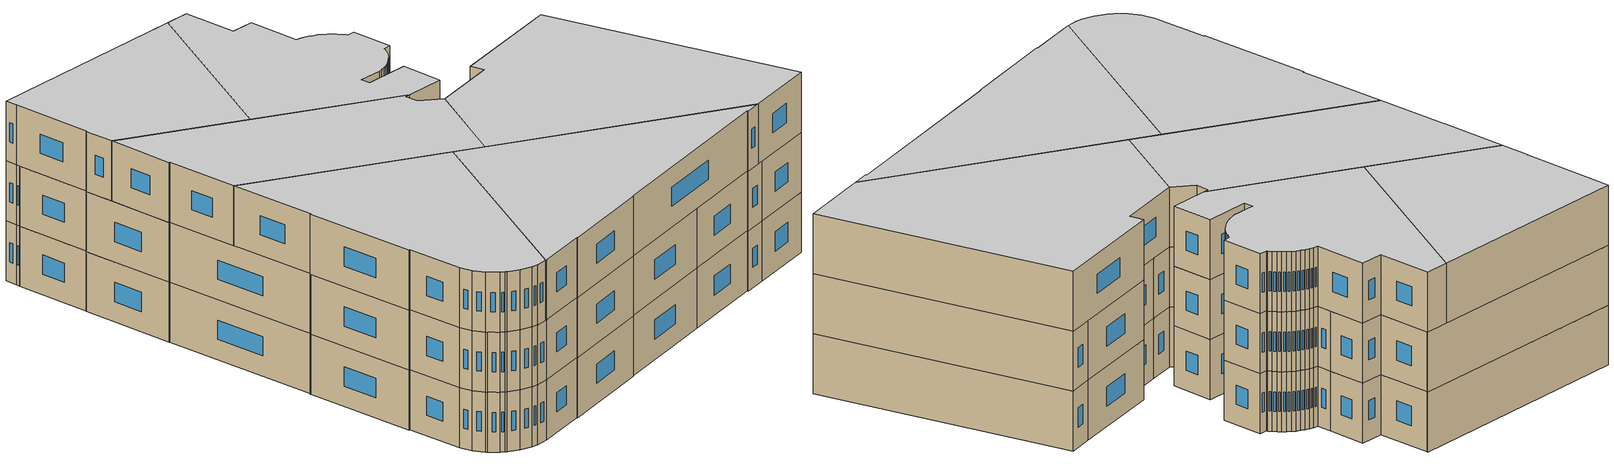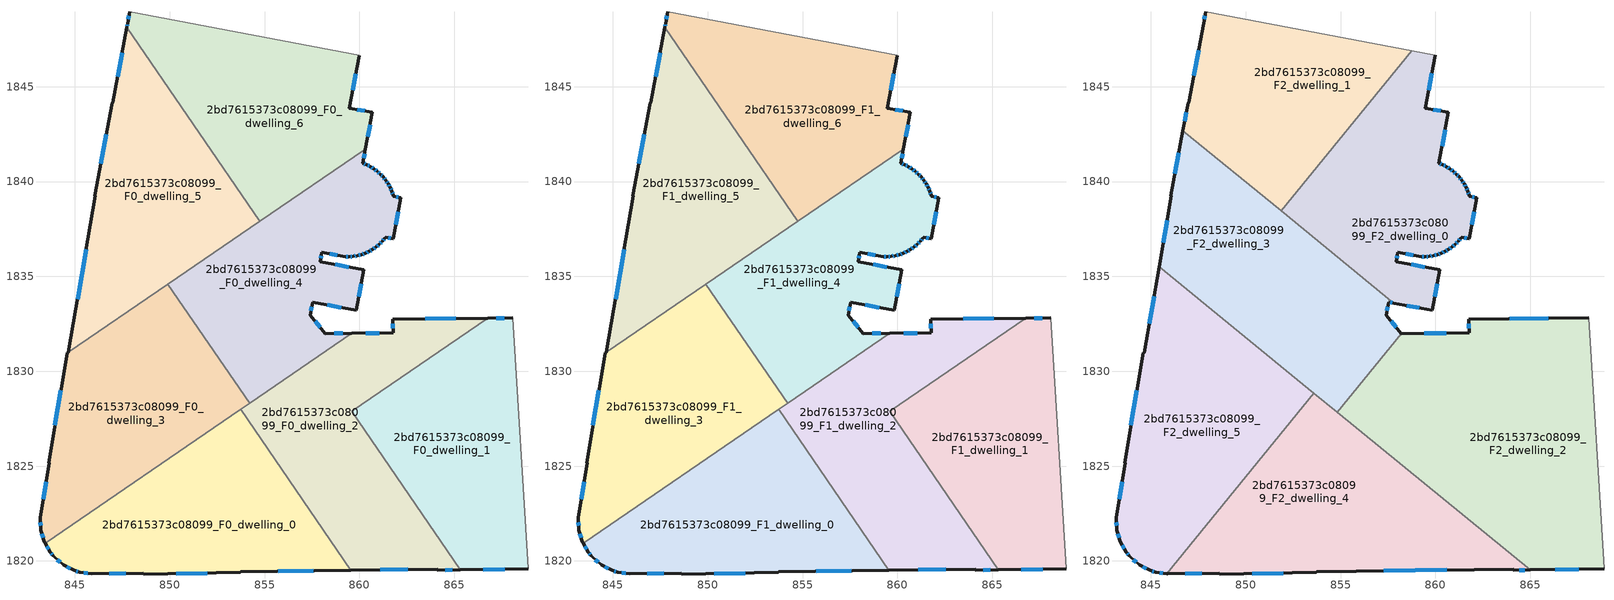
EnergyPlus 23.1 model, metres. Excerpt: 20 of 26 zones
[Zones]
2bd7615373c08099_F0_dwelling_0
 floor ground (EU_floor_Construction): 853.73,1827.99 859.53,1819.51 853.75,1819.43 853.72,1819.39 848.62,1819.3 848.61,1819.35 845.9,1819.32 845.26,1819.4 844.96,1819.5 844.39,1819.8 843.91,1820.21 843.86,1820.27 843.7,1820.46 843.43,1820.94 z0
 wall outside (EU_wall_Construction): 843.43,1820.94 843.7,1820.46 843.86,1820.27 843.91,1820.21 844.39,1819.8 844.96,1819.5 845.26,1819.4 845.9,1819.32 848.61,1819.35 848.62,1819.3 853.72,1819.39 853.75,1819.43 859.53,1819.51 z0:3
 wall to 2bd7615373c08099_F0_dwelling_2 (EU_wall_Construction): 859.53,1819.51 853.73,1827.99 z0:3
 wall to 2bd7615373c08099_F0_dwelling_3 (EU_wall_Construction): 853.73,1827.99 843.43,1820.94 z0:3
 window (EU_Window_Construction): 844.07,1820.07 844.23,1819.94 / 843.76,1820.4 843.8,1820.33 / 843.52,1820.78 843.61,1820.62 / 855.72,1819.46 857.56,1819.48 / 850.36,1819.33 851.99,1819.36 / 846.82,1819.33 847.69,1819.34 / 845.48,1819.37 845.68,1819.35 / 845.06,1819.47 845.16,1819.44 / 844.58,1819.7 844.77,1819.6 z1.02:1.98
2bd7615373c08099_F0_dwelling_1
 floor ground (EU_floor_Construction): 868.08,1832.81 868.89,1819.59 865.31,1819.53 859.59,1827.89 866.77,1832.8 z0
 wall outside (EU_wall_Construction): 865.31,1819.53 868.89,1819.59 / 868.08,1832.81 866.77,1832.8 z0:3
 wall adiabatic (EU_wall_Construction): 868.89,1819.59 868.08,1832.81 z0:3
 wall to 2bd7615373c08099_F0_dwelling_2 (EU_wall_Construction): 866.77,1832.8 859.59,1827.89 865.31,1819.53 z0:3
 window (EU_Window_Construction): 866.52,1819.55 867.67,1819.57 / 867.64,1832.81 867.22,1832.8 z1.02:1.98
2bd7615373c08099_F0_dwelling_2
 floor ground (EU_floor_Construction): 866.77,1832.8 859.59,1827.89 865.31,1819.53 864.11,1819.51 864.12,1819.57 859.53,1819.51 853.73,1827.99 859.6,1832 861.77,1832.02 861.77,1832.75 z0
 wall outside (EU_wall_Construction): 866.77,1832.8 861.77,1832.75 861.77,1832.02 859.6,1832 / 859.53,1819.51 864.12,1819.57 864.11,1819.51 865.31,1819.53 z0:3
 wall to 2bd7615373c08099_F0_dwelling_4 (EU_wall_Construction): 859.6,1832 854.21,1828.31 z0:3
 wall to 2bd7615373c08099_F0_dwelling_3 (EU_wall_Construction): 854.21,1828.31 853.73,1827.99 z0:3
 window (EU_Window_Construction): 861.77,1832.5 861.77,1832.27 / 865.07,1832.78 863.47,1832.77 / 864.52,1819.52 864.9,1819.52 / 861.09,1819.53 862.56,1819.55 / 861.03,1832.01 860.34,1832.01 z1.02:1.98
2bd7615373c08099_F0_dwelling_3
 floor ground (EU_floor_Construction): 849.91,1834.59 854.21,1828.31 843.43,1820.94 843.39,1821.02 843.2,1821.63 843.16,1822.27 843.66,1825.18 843.61,1825.18 844.6,1830.96 844.6,1830.97 844.65,1830.97 844.65,1831 z0
 wall outside (EU_wall_Construction): 844.65,1831 844.65,1830.97 844.6,1830.97 844.6,1830.96 843.61,1825.18 843.66,1825.18 843.16,1822.27 843.2,1821.63 843.39,1821.02 843.43,1820.94 z0:3
 wall to 2bd7615373c08099_F0_dwelling_4 (EU_wall_Construction): 854.21,1828.31 849.91,1834.59 z0:3
 wall to 2bd7615373c08099_F0_dwelling_5 (EU_wall_Construction): 849.91,1834.59 844.65,1831 z0:3
 window (EU_Window_Construction): 843.26,1821.42 843.32,1821.23 / 843.18,1822.05 843.19,1821.85 / 843.49,1824.19 843.33,1823.26 / 844.26,1829 843.95,1827.15 z1.02:1.98
2bd7615373c08099_F0_dwelling_4
 floor ground (EU_floor_Construction): 861.1,1840.4 861.26,1840.24 861.39,1840.06 861.51,1839.88 861.62,1839.7 861.7,1839.49 861.77,1839.29 861.79,1839.22 862.19,1839.15 861.77,1836.99 861.38,1837.06 861.34,1837.01 861.2,1836.84 861.05,1836.69 860.88,1836.55 860.69,1836.42 860.51,1836.32 860.31,1836.22 860.11,1836.15 859.89,1836.1 859.68,1836.05 859.46,1836.04 859.24,1836.04 858.03,1836.26 857.93,1835.78 860.23,1835.34 859.82,1833.21 857.53,1833.65 857.39,1832.95 858.21,1831.99 859.6,1832 854.21,1828.31 849.91,1834.59 860.32,1841.71 860.17,1840.96 860.39,1840.88 860.58,1840.79 860.76,1840.67 860.94,1840.54 z0
 wall outside (EU_wall_Construction): 859.6,1832 858.21,1831.99 857.39,1832.95 857.53,1833.65 859.82,1833.21 860.23,1835.34 857.93,1835.78 858.03,1836.26 859.24,1836.04 859.46,1836.04 859.68,1836.05 859.89,1836.1 860.11,1836.15 860.31,1836.22 860.51,1836.32 860.69,1836.42 860.88,1836.55 861.05,1836.69 861.2,1836.84 861.34,1837.01 861.38,1837.06 861.77,1836.99 862.19,1839.15 861.79,1839.22 861.77,1839.29 861.7,1839.49 861.62,1839.7 861.51,1839.88 861.39,1840.06 861.26,1840.24 861.1,1840.4 860.94,1840.54 860.76,1840.67 860.58,1840.79 860.39,1840.88 860.17,1840.96 860.32,1841.71 z0:3
 wall to 2bd7615373c08099_F0_dwelling_6 (EU_wall_Construction): 860.32,1841.71 854.74,1837.9 z0:3
 wall to 2bd7615373c08099_F0_dwelling_5 (EU_wall_Construction): 854.74,1837.9 849.91,1834.59 z0:3
 window (EU_Window_Construction): 860.94,1836.6 860.99,1836.64 / 860.76,1836.47 860.82,1836.51 / 860.57,1836.35 860.63,1836.39 / 860.37,1836.26 860.44,1836.29 / 860.18,1836.18 860.24,1836.2 / 859.96,1836.12 860.03,1836.13 / 859.75,1836.07 859.82,1836.08 / 859.53,1836.04 859.61,1836.05 / 859.31,1836.04 859.39,1836.04 / 858.44,1836.19 858.83,1836.11 / 857.97,1835.95 857.99,1836.1 / 859.45,1835.49 858.71,1835.63 / 859.96,1833.94 860.09,1834.62 / 858.31,1833.5 859.04,1833.36 / 857.44,1833.19 857.48,1833.41 / 857.93,1832.32 857.67,1832.63 / 859.13,1832 858.68,1831.99 / 860.22,1841.22 860.27,1841.46 / 860.31,1840.91 860.25,1840.94 / 860.51,1840.82 860.45,1840.85 / 860.7,1840.71 860.64,1840.75 / 860.88,1840.58 860.82,1840.62 / 861.05,1840.44 861,1840.49 / 861.2,1840.29 861.16,1840.34 / 861.34,1840.12 861.3,1840.18 / 861.47,1839.95 861.43,1840 / 861.58,1839.76 861.55,1839.82 / 861.67,1839.56 861.64,1839.63 / 861.75,1839.36 861.72,1839.42 / 862.05,1839.17 861.93,1839.19 / 861.91,1837.72 862.05,1838.41 / 861.52,1837.04 861.64,1837.01 / 861.25,1836.9 861.29,1836.95 / 861.1,1836.74 861.15,1836.79 z1.02:1.98
2bd7615373c08099_F0_dwelling_5
 floor ground (EU_floor_Construction): 847.74,1848.14 854.74,1837.9 844.65,1831 846.09,1839.25 846.06,1839.26 846.96,1844.16 847,1844.16 z0
 wall outside (EU_wall_Construction): 847.74,1848.14 847,1844.16 846.96,1844.16 846.06,1839.26 846.09,1839.25 844.65,1831 z0:3
 wall to 2bd7615373c08099_F0_dwelling_6 (EU_wall_Construction): 854.74,1837.9 847.74,1848.14 z0:3
 window (EU_Window_Construction): 847.49,1846.79 847.25,1845.51 / 845.6,1836.44 845.14,1833.8 / 846.65,1842.49 846.36,1840.92 z1.02:1.98
2bd7615373c08099_F0_dwelling_6
 floor ground (EU_floor_Construction): 859.99,1846.65 859.99,1846.62 859.47,1843.87 860.69,1843.64 860.32,1841.71 854.74,1837.9 847.74,1848.14 847.78,1848.33 847.89,1848.95 z0
 wall outside (EU_wall_Construction): 860.32,1841.71 860.69,1843.64 859.47,1843.87 859.99,1846.62 / 847.89,1848.95 847.78,1848.33 847.74,1848.14 z0:3
 wall adiabatic (EU_wall_Construction): 859.99,1846.62 859.99,1846.65 847.89,1848.95 z0:3
 window (EU_Window_Construction): 859.65,1844.8 859.81,1845.68 / 860.27,1843.72 859.89,1843.79 / 860.44,1842.37 860.56,1842.98 / 847.76,1848.27 847.75,1848.21 / 847.85,1848.74 847.81,1848.54 z1.02:1.98
2bd7615373c08099_F1_dwelling_0
 floor to 2bd7615373c08099_F0_dwelling_0 (EU_floor_Construction): 853.73,1827.99 859.53,1819.51 853.75,1819.43 853.72,1819.39 848.62,1819.3 848.61,1819.35 845.9,1819.32 845.26,1819.4 844.96,1819.5 844.39,1819.8 843.91,1820.21 843.86,1820.27 843.7,1820.46 843.43,1820.94 z3
 wall outside (EU_wall_Construction): 843.43,1820.94 843.7,1820.46 843.86,1820.27 843.91,1820.21 844.39,1819.8 844.96,1819.5 845.26,1819.4 845.9,1819.32 848.61,1819.35 848.62,1819.3 853.72,1819.39 853.75,1819.43 859.53,1819.51 z3:6
 wall to 2bd7615373c08099_F1_dwelling_2 (EU_wall_Construction): 859.53,1819.51 853.73,1827.99 z3:6
 wall to 2bd7615373c08099_F1_dwelling_3 (EU_wall_Construction): 853.73,1827.99 843.43,1820.94 z3:6
 window (EU_Window_Construction): 844.07,1820.07 844.23,1819.94 / 843.76,1820.4 843.8,1820.33 / 843.52,1820.78 843.61,1820.62 / 855.72,1819.46 857.56,1819.48 / 850.36,1819.33 851.99,1819.36 / 846.82,1819.33 847.69,1819.34 / 845.48,1819.37 845.68,1819.35 / 845.06,1819.47 845.16,1819.44 / 844.58,1819.7 844.77,1819.6 z4.02:4.98
2bd7615373c08099_F1_dwelling_1
 floor to 2bd7615373c08099_F0_dwelling_1 (EU_floor_Construction): 868.08,1832.81 868.89,1819.59 865.31,1819.53 859.59,1827.89 866.77,1832.8 z3
 wall outside (EU_wall_Construction): 865.31,1819.53 868.89,1819.59 / 868.08,1832.81 866.77,1832.8 z3:6
 wall adiabatic (EU_wall_Construction): 868.89,1819.59 868.08,1832.81 z3:6
 wall to 2bd7615373c08099_F1_dwelling_2 (EU_wall_Construction): 866.77,1832.8 859.59,1827.89 865.31,1819.53 z3:6
 window (EU_Window_Construction): 866.52,1819.55 867.67,1819.57 / 867.64,1832.81 867.22,1832.8 z4.02:4.98
2bd7615373c08099_F1_dwelling_2
 floor to 2bd7615373c08099_F0_dwelling_2 (EU_floor_Construction): 866.77,1832.8 859.59,1827.89 865.31,1819.53 864.11,1819.51 864.12,1819.57 859.53,1819.51 853.73,1827.99 859.6,1832 861.77,1832.02 861.77,1832.75 z3
 wall outside (EU_wall_Construction): 866.77,1832.8 861.77,1832.75 861.77,1832.02 859.6,1832 / 859.53,1819.51 864.12,1819.57 864.11,1819.51 865.31,1819.53 z3:6
 wall to 2bd7615373c08099_F1_dwelling_4 (EU_wall_Construction): 859.6,1832 854.21,1828.31 z3:6
 wall to 2bd7615373c08099_F1_dwelling_3 (EU_wall_Construction): 854.21,1828.31 853.73,1827.99 z3:6
 window (EU_Window_Construction): 861.77,1832.5 861.77,1832.27 / 865.07,1832.78 863.47,1832.77 / 864.52,1819.52 864.9,1819.52 / 861.09,1819.53 862.56,1819.55 / 861.03,1832.01 860.34,1832.01 z4.02:4.98
2bd7615373c08099_F1_dwelling_3
 floor to 2bd7615373c08099_F0_dwelling_3 (EU_floor_Construction): 849.91,1834.59 854.21,1828.31 843.43,1820.94 843.39,1821.02 843.2,1821.63 843.16,1822.27 843.66,1825.18 843.61,1825.18 844.6,1830.96 844.6,1830.97 844.65,1830.97 844.65,1831 z3
 wall outside (EU_wall_Construction): 844.65,1831 844.65,1830.97 844.6,1830.97 844.6,1830.96 843.61,1825.18 843.66,1825.18 843.16,1822.27 843.2,1821.63 843.39,1821.02 843.43,1820.94 z3:6
 wall to 2bd7615373c08099_F1_dwelling_4 (EU_wall_Construction): 854.21,1828.31 849.91,1834.59 z3:6
 wall to 2bd7615373c08099_F1_dwelling_5 (EU_wall_Construction): 849.91,1834.59 844.65,1831 z3:6
 window (EU_Window_Construction): 843.26,1821.42 843.32,1821.23 / 843.18,1822.05 843.19,1821.85 / 843.49,1824.19 843.33,1823.26 / 844.26,1829 843.95,1827.15 z4.02:4.98
2bd7615373c08099_F1_dwelling_4
 floor to 2bd7615373c08099_F0_dwelling_4 (EU_floor_Construction): 861.1,1840.4 861.26,1840.24 861.39,1840.06 861.51,1839.88 861.62,1839.7 861.7,1839.49 861.77,1839.29 861.79,1839.22 862.19,1839.15 861.77,1836.99 861.38,1837.06 861.34,1837.01 861.2,1836.84 861.05,1836.69 860.88,1836.55 860.69,1836.42 860.51,1836.32 860.31,1836.22 860.11,1836.15 859.89,1836.1 859.68,1836.05 859.46,1836.04 859.24,1836.04 858.03,1836.26 857.93,1835.78 860.23,1835.34 859.82,1833.21 857.53,1833.65 857.39,1832.95 858.21,1831.99 859.6,1832 854.21,1828.31 849.91,1834.59 860.32,1841.71 860.17,1840.96 860.39,1840.88 860.58,1840.79 860.76,1840.67 860.94,1840.54 z3
 wall outside (EU_wall_Construction): 859.6,1832 858.21,1831.99 857.39,1832.95 857.53,1833.65 859.82,1833.21 860.23,1835.34 857.93,1835.78 858.03,1836.26 859.24,1836.04 859.46,1836.04 859.68,1836.05 859.89,1836.1 860.11,1836.15 860.31,1836.22 860.51,1836.32 860.69,1836.42 860.88,1836.55 861.05,1836.69 861.2,1836.84 861.34,1837.01 861.38,1837.06 861.77,1836.99 862.19,1839.15 861.79,1839.22 861.77,1839.29 861.7,1839.49 861.62,1839.7 861.51,1839.88 861.39,1840.06 861.26,1840.24 861.1,1840.4 860.94,1840.54 860.76,1840.67 860.58,1840.79 860.39,1840.88 860.17,1840.96 860.32,1841.71 z3:6
 wall to 2bd7615373c08099_F1_dwelling_6 (EU_wall_Construction): 860.32,1841.71 854.74,1837.9 z3:6
 wall to 2bd7615373c08099_F1_dwelling_5 (EU_wall_Construction): 854.74,1837.9 849.91,1834.59 z3:6
 window (EU_Window_Construction): 860.94,1836.6 860.99,1836.64 / 860.76,1836.47 860.82,1836.51 / 860.57,1836.35 860.63,1836.39 / 860.37,1836.26 860.44,1836.29 / 860.18,1836.18 860.24,1836.2 / 859.96,1836.12 860.03,1836.13 / 859.75,1836.07 859.82,1836.08 / 859.53,1836.04 859.61,1836.05 / 859.31,1836.04 859.39,1836.04 / 858.44,1836.19 858.83,1836.11 / 857.97,1835.95 857.99,1836.1 / 859.45,1835.49 858.71,1835.63 / 859.96,1833.94 860.09,1834.62 / 858.31,1833.5 859.04,1833.36 / 857.44,1833.19 857.48,1833.41 / 857.93,1832.32 857.67,1832.63 / 859.13,1832 858.68,1831.99 / 860.22,1841.22 860.27,1841.46 / 860.31,1840.91 860.25,1840.94 / 860.51,1840.82 860.45,1840.85 / 860.7,1840.71 860.64,1840.75 / 860.88,1840.58 860.82,1840.62 / 861.05,1840.44 861,1840.49 / 861.2,1840.29 861.16,1840.34 / 861.34,1840.12 861.3,1840.18 / 861.47,1839.95 861.43,1840 / 861.58,1839.76 861.55,1839.82 / 861.67,1839.56 861.64,1839.63 / 861.75,1839.36 861.72,1839.42 / 862.05,1839.17 861.93,1839.19 / 861.91,1837.72 862.05,1838.41 / 861.52,1837.04 861.64,1837.01 / 861.25,1836.9 861.29,1836.95 / 861.1,1836.74 861.15,1836.79 z4.02:4.98
2bd7615373c08099_F1_dwelling_5
 floor to 2bd7615373c08099_F0_dwelling_5 (EU_floor_Construction): 847.74,1848.14 854.74,1837.9 844.65,1831 846.09,1839.25 846.06,1839.26 846.96,1844.16 847,1844.16 z3
 wall outside (EU_wall_Construction): 847.74,1848.14 847,1844.16 846.96,1844.16 846.06,1839.26 846.09,1839.25 844.65,1831 z3:6
 wall to 2bd7615373c08099_F1_dwelling_6 (EU_wall_Construction): 854.74,1837.9 847.74,1848.14 z3:6
 window (EU_Window_Construction): 847.49,1846.79 847.25,1845.51 / 845.6,1836.44 845.14,1833.8 / 846.65,1842.49 846.36,1840.92 z4.02:4.98
2bd7615373c08099_F1_dwelling_6
 floor to 2bd7615373c08099_F0_dwelling_6 (EU_floor_Construction): 859.99,1846.65 859.99,1846.62 859.47,1843.87 860.69,1843.64 860.32,1841.71 854.74,1837.9 847.74,1848.14 847.78,1848.33 847.89,1848.95 z3
 wall outside (EU_wall_Construction): 860.32,1841.71 860.69,1843.64 859.47,1843.87 859.99,1846.62 / 847.89,1848.95 847.78,1848.33 847.74,1848.14 z3:6
 wall adiabatic (EU_wall_Construction): 859.99,1846.62 859.99,1846.65 847.89,1848.95 z3:6
 window (EU_Window_Construction): 859.65,1844.8 859.81,1845.68 / 860.27,1843.72 859.89,1843.79 / 860.44,1842.37 860.56,1842.98 / 847.76,1848.27 847.75,1848.21 / 847.85,1848.74 847.81,1848.54 z4.02:4.98
2bd7615373c08099_F2_dwelling_0
 floor to 2bd7615373c08099_F1_dwelling_4 (EU_floor_Construction): 861.1,1840.4 861.26,1840.24 861.39,1840.06 861.51,1839.88 861.62,1839.7 861.7,1839.49 861.77,1839.29 861.79,1839.22 862.19,1839.15 861.77,1836.99 861.38,1837.06 861.34,1837.01 861.2,1836.84 861.05,1836.69 860.88,1836.55 860.69,1836.42 860.51,1836.32 860.31,1836.22 860.11,1836.15 859.89,1836.1 859.68,1836.05 859.46,1836.04 859.24,1836.04 858.03,1836.26 857.93,1835.78 860.23,1835.34 859.82,1833.21 857.81,1833.6 853.54,1837.08 860.32,1841.71 860.17,1840.96 860.39,1840.88 860.58,1840.79 860.76,1840.67 860.94,1840.54 z6
 floor to 2bd7615373c08099_F1_dwelling_6 (EU_floor_Construction): 859.99,1846.65 859.47,1843.87 860.69,1843.64 860.32,1841.71 854.74,1837.9 853.23,1840.11 858.75,1846.88 z6
 floor to 2bd7615373c08099_F1_dwelling_5 (EU_floor_Construction): 853.23,1840.11 854.74,1837.9 853.54,1837.08 851.86,1838.45 z6
 wall outside (EU_wall_Construction): 857.81,1833.59 859.82,1833.21 860.23,1835.34 857.93,1835.78 858.03,1836.26 859.24,1836.04 859.46,1836.04 859.68,1836.05 859.89,1836.1 860.11,1836.15 860.31,1836.22 860.51,1836.32 860.69,1836.42 860.88,1836.55 861.05,1836.69 861.2,1836.84 861.34,1837.01 861.38,1837.06 861.77,1836.99 862.19,1839.15 861.79,1839.22 861.77,1839.29 861.7,1839.49 861.62,1839.7 861.51,1839.88 861.39,1840.06 861.26,1840.24 861.1,1840.4 860.94,1840.54 860.76,1840.67 860.58,1840.79 860.39,1840.88 860.17,1840.96 860.69,1843.64 859.47,1843.87 859.99,1846.65 z6:9
 wall to 2bd7615373c08099_F2_dwelling_1 (EU_wall_Construction): 858.75,1846.88 851.86,1838.45 z6:9
 wall adiabatic (EU_wall_Construction): 859.99,1846.65 858.75,1846.88 z6:9
 wall to 2bd7615373c08099_F2_dwelling_3 (EU_wall_Construction): 851.86,1838.45 857.81,1833.59 z6:9
 window (EU_Window_Construction): 860.35,1841.87 860.51,1842.73 / 860.31,1840.91 860.25,1840.94 / 860.51,1840.82 860.45,1840.85 / 860.7,1840.71 860.64,1840.75 / 860.88,1840.58 860.82,1840.62 / 861.05,1840.44 861,1840.49 / 861.2,1840.29 861.16,1840.34 / 861.34,1840.12 861.3,1840.18 / 861.47,1839.95 861.43,1840 / 861.58,1839.76 861.55,1839.82 / 861.67,1839.56 861.64,1839.63 / 861.75,1839.36 861.72,1839.42 / 862.05,1839.17 861.93,1839.19 / 861.91,1837.72 862.05,1838.41 / 861.52,1837.04 861.64,1837.01 / 861.25,1836.9 861.29,1836.95 / 861.1,1836.74 861.15,1836.79 / 860.94,1836.6 860.99,1836.64 / 860.76,1836.47 860.82,1836.51 / 860.57,1836.35 860.63,1836.39 / 860.37,1836.26 860.44,1836.29 / 860.18,1836.18 860.24,1836.2 / 859.96,1836.12 860.03,1836.13 / 859.75,1836.07 859.82,1836.08 / 859.53,1836.04 859.61,1836.05 / 859.31,1836.04 859.39,1836.04 / 858.44,1836.19 858.83,1836.11 / 857.97,1835.95 857.99,1836.1 / 859.45,1835.49 858.71,1835.63 / 859.96,1833.94 860.09,1834.62 / 858.49,1833.46 859.13,1833.34 / 859.65,1844.81 859.82,1845.7 / 860.27,1843.72 859.89,1843.79 z7.02:7.98
 ceiling to 2bd7615373c08099_F3_dwelling_0 (EU_floor_Construction): 859.82,1833.21 860.23,1835.34 857.93,1835.78 858.03,1836.26 859.24,1836.04 859.46,1836.04 859.68,1836.05 859.89,1836.1 860.11,1836.15 860.31,1836.22 860.51,1836.32 860.69,1836.42 860.88,1836.55 861.05,1836.69 861.2,1836.84 861.34,1837.01 861.38,1837.06 861.77,1836.99 862.19,1839.15 861.79,1839.22 861.77,1839.29 861.7,1839.49 861.62,1839.7 861.51,1839.88 861.39,1840.06 861.26,1840.24 861.1,1840.4 860.94,1840.54 860.76,1840.67 860.58,1840.79 860.39,1840.88 860.17,1840.96 860.69,1843.64 859.47,1843.87 859.99,1846.65 858.75,1846.88 851.86,1838.45 857.81,1833.59 z9
2bd7615373c08099_F2_dwelling_1
 floor to 2bd7615373c08099_F1_dwelling_6 (EU_floor_Construction): 858.75,1846.88 853.23,1840.11 847.74,1848.14 847.78,1848.33 847.89,1848.95 z6
 floor to 2bd7615373c08099_F1_dwelling_5 (EU_floor_Construction): 847.74,1848.14 853.23,1840.11 851.86,1838.45 846.69,1842.67 846.96,1844.16 847,1844.16 z6
 wall outside (EU_wall_Construction): 847.89,1848.95 847.78,1848.33 847,1844.16 846.96,1844.16 846.69,1842.67 z6:9
 wall adiabatic (EU_wall_Construction): 858.75,1846.88 847.89,1848.95 z6:9
 wall to 2bd7615373c08099_F2_dwelling_3 (EU_wall_Construction): 846.69,1842.67 851.86,1838.45 z6:9
 window (EU_Window_Construction): 846.87,1843.66 846.78,1843.18 / 847.51,1846.92 847.26,1845.58 / 847.85,1848.74 847.81,1848.54 z7.02:7.98
 ceiling to 2bd7615373c08099_F3_dwelling_1 (EU_floor_Construction): 851.86,1838.45 858.75,1846.88 847.89,1848.95 847.78,1848.33 847,1844.16 846.96,1844.16 846.69,1842.67 z9
2bd7615373c08099_F2_dwelling_2
 floor to 2bd7615373c08099_F1_dwelling_1 (EU_floor_Construction): 868.08,1832.81 868.89,1819.59 865.31,1819.53 859.59,1827.89 866.77,1832.8 z6
 floor to 2bd7615373c08099_F1_dwelling_4 (EU_floor_Construction): 859.6,1832 856.47,1829.86 858.21,1831.99 z6
 floor to 2bd7615373c08099_F1_dwelling_2 (EU_floor_Construction): 866.77,1832.8 859.59,1827.89 865.31,1819.53 865,1819.53 854.82,1827.83 856.47,1829.86 859.6,1832 861.77,1832.02 861.77,1832.75 z6
 wall outside (EU_wall_Construction): 865,1819.53 868.89,1819.59 / 868.08,1832.81 861.77,1832.75 861.77,1832.02 858.21,1831.99 z6:9
 wall to 2bd7615373c08099_F2_dwelling_3 (EU_wall_Construction): 858.21,1831.99 854.82,1827.83 z6:9
 wall adiabatic (EU_wall_Construction): 868.89,1819.59 868.08,1832.81 z6:9
 wall to 2bd7615373c08099_F2_dwelling_4 (EU_wall_Construction): 854.82,1827.83 865,1819.53 z6:9
 window (EU_Window_Construction): 866.32,1819.55 867.56,1819.57 / 860.56,1832.01 859.42,1832 / 861.77,1832.5 861.77,1832.27 / 865.94,1832.79 863.92,1832.77 z7.02:7.98
 ceiling to 2bd7615373c08099_F3_dwelling_2 (EU_floor_Construction): 868.89,1819.59 868.08,1832.81 861.77,1832.75 861.77,1832.02 858.21,1831.99 854.82,1827.83 865,1819.53 z9
2bd7615373c08099_F2_dwelling_3
 floor to 2bd7615373c08099_F1_dwelling_2 (EU_floor_Construction): 856.47,1829.86 854.82,1827.83 854.22,1828.32 z6
 floor to 2bd7615373c08099_F1_dwelling_5 (EU_floor_Construction): 853.54,1837.08 848.08,1833.34 845.44,1835.5 846.09,1839.25 846.06,1839.26 846.69,1842.67 z6
 floor to 2bd7615373c08099_F1_dwelling_3 (EU_floor_Construction): 849.91,1834.59 854.16,1828.37 848.08,1833.34 z6
 floor to 2bd7615373c08099_F1_dwelling_4 (EU_floor_Construction): 857.53,1833.65 857.39,1832.95 858.21,1831.99 856.47,1829.86 854.22,1828.32 854.16,1828.37 849.91,1834.59 853.54,1837.08 857.81,1833.6 z6
 wall outside (EU_wall_Construction): 858.21,1831.99 857.39,1832.95 857.53,1833.65 857.81,1833.59 / 846.69,1842.67 846.06,1839.26 846.09,1839.25 845.44,1835.5 z6:9
 wall to 2bd7615373c08099_F2_dwelling_4 (EU_wall_Construction): 845.44,1835.5 853.6,1828.83 854.82,1827.84 z6:9
 window (EU_Window_Construction): 857.62,1833.63 857.71,1833.61 / 857.44,1833.19 857.48,1833.41 / 857.93,1832.32 857.67,1832.63 / 845.86,1837.97 845.66,1836.77 / 846.47,1841.51 846.27,1840.42 z7.02:7.98
 ceiling to 2bd7615373c08099_F3_dwelling_3 (EU_floor_Construction): 854.82,1827.83 858.21,1831.99 857.39,1832.95 857.53,1833.65 857.81,1833.59 846.69,1842.67 846.06,1839.26 846.09,1839.25 845.44,1835.5 z9
2bd7615373c08099_F2_dwelling_4
 floor to 2bd7615373c08099_F1_dwelling_0 (EU_floor_Construction): 853.73,1827.99 859.53,1819.51 853.75,1819.43 853.72,1819.39 848.62,1819.3 848.61,1819.35 845.9,1819.32 845.83,1819.33 851.85,1826.7 z6
 floor to 2bd7615373c08099_F1_dwelling_2 (EU_floor_Construction): 864.12,1819.57 859.53,1819.51 853.73,1827.99 854.22,1828.32 865,1819.53 864.11,1819.51 z6
 floor to 2bd7615373c08099_F1_dwelling_3 (EU_floor_Construction): 854.16,1828.37 854.21,1828.31 851.85,1826.7 853.6,1828.83 z6
 wall outside (EU_wall_Construction): 845.83,1819.33 845.9,1819.32 848.61,1819.35 848.62,1819.3 853.72,1819.39 853.75,1819.43 864.12,1819.57 864.11,1819.51 865,1819.53 z6:9
 wall to 2bd7615373c08099_F2_dwelling_5 (EU_wall_Construction): 845.44,1835.5 853.6,1828.83 845.83,1819.33 z6:9
 window (EU_Window_Construction): 846.82,1819.33 847.69,1819.34 / 864.41,1819.52 864.7,1819.52 / 857.28,1819.48 860.59,1819.53 / 850.36,1819.33 851.99,1819.36 z7.02:7.98
 ceiling to 2bd7615373c08099_F3_dwelling_4 (EU_floor_Construction): 865,1819.53 853.6,1828.83 845.83,1819.33 845.9,1819.32 848.61,1819.35 848.62,1819.3 853.72,1819.39 853.75,1819.43 864.12,1819.57 864.11,1819.51 z9
2bd7615373c08099_F2_dwelling_5
 floor to 2bd7615373c08099_F1_dwelling_3 (EU_floor_Construction): 853.6,1828.83 851.85,1826.7 843.43,1820.94 843.39,1821.02 843.2,1821.63 843.16,1822.27 843.66,1825.18 843.61,1825.18 844.6,1830.96 844.6,1830.97 844.65,1830.97 844.65,1831 848.08,1833.34 z6
 floor to 2bd7615373c08099_F1_dwelling_0 (EU_floor_Construction): 851.85,1826.7 845.83,1819.33 845.26,1819.4 844.96,1819.5 844.39,1819.8 843.91,1820.21 843.86,1820.27 843.7,1820.46 843.43,1820.94 z6
 floor to 2bd7615373c08099_F1_dwelling_5 (EU_floor_Construction): 848.08,1833.34 844.65,1831 845.44,1835.5 z6
 wall outside (EU_wall_Construction): 845.44,1835.5 844.65,1830.97 844.6,1830.97 843.61,1825.18 843.66,1825.18 843.16,1822.27 843.2,1821.63 843.39,1821.02 843.7,1820.46 843.86,1820.27 843.91,1820.21 844.39,1819.8 844.96,1819.5 845.26,1819.4 845.83,1819.33 z6:9
 window (EU_Window_Construction): 844.07,1820.07 844.23,1819.94 / 843.76,1820.4 843.8,1820.33 / 843.49,1820.83 843.59,1820.65 / 843.26,1821.42 843.32,1821.23 / 843.18,1822.05 843.19,1821.85 / 843.49,1824.19 843.33,1823.26 / 844.26,1829 843.95,1827.15 / 845.17,1833.96 844.92,1832.51 / 845.46,1819.38 845.64,1819.35 / 845.06,1819.47 845.16,1819.44 / 844.58,1819.7 844.77,1819.6 z7.02:7.98
 ceiling to 2bd7615373c08099_F3_dwelling_5 (EU_floor_Construction): 845.83,1819.33 853.6,1828.83 845.44,1835.5 844.65,1830.97 844.6,1830.97 843.61,1825.18 843.66,1825.18 843.16,1822.27 843.2,1821.63 843.39,1821.02 843.7,1820.46 843.86,1820.27 843.91,1820.21 844.39,1819.8 844.96,1819.5 845.26,1819.4 z9
[Building]
EU S2 Campaign: North Axis=0; Terrain=City; Solar Distribution=FullExterior
[Site:Location]
Vienna: Latitude=48; Longitude=16.5; Time Zone=1; Elevation=183
[SizingPeriod:WeatherFileDays]
AnnualSizingPeriod: Begin Month=1; Begin Day of Month=1; End Month=12; End Day of Month=31; Day of Week for Start Day=Monday; Use Weather File Daylight Saving Period=No; Use Weather File Rain and Snow Indicators=No
[MATERIAL]
EU_InternalMass_Material: Roughness=MediumRough; Thickness=0.1; Conductivity=1; Density=1800; Specific Heat=900; Thermal Absorptance=0.9; Solar Absorptance=0.7; Visible Absorptance=0.7
[MATERIAL:NOMASS] Roughness=MediumRough; Thermal Absorptance=0.9; Solar Absorptance=0.7; Visible Absorptance=0.7
Name | Thermal Resistance
EU_wall_NoMass | 0.942466
EU_floor_NoMass | 0.66527
[WINDOWMATERIAL:SIMPLEGLAZINGSYSTEM]
EU_Window_SimpleGlazing: UFactor=2.03367; Solar Heat Gain Coefficient=0.65; Visible Transmittance=0.65
[CONSTRUCTION]
EU_wall_Construction: EU_wall_NoMass
EU_floor_Construction: EU_floor_NoMass
EU_Window_Construction: EU_Window_SimpleGlazing
EU_InternalMass_Construction: EU_InternalMass_Material
[ZONE] Type=1; Multiplier=1; Ceiling Height=autocalculate; Floor Area=autocalculate; Part of Total Floor Area=Yes
Name | Volume
2bd7615373c08099_F0_dwelling_0; 2bd7615373c08099_F1_dwelling_0 | 229.296
2bd7615373c08099_F2_dwelling_0 | 214.902
2bd7615373c08099_F0_dwelling_1; 2bd7615373c08099_F1_dwelling_1 | 229.292
2bd7615373c08099_F2_dwelling_1 | 214.934
2bd7615373c08099_F0_dwelling_2; 2bd7615373c08099_F1_dwelling_2 | 229.281
2bd7615373c08099_F2_dwelling_2 | 378.76
2bd7615373c08099_F0_dwelling_3; 2bd7615373c08099_F1_dwelling_3 | 229.306
2bd7615373c08099_F2_dwelling_3 | 261.396
2bd7615373c08099_F0_dwelling_4; 2bd7615373c08099_F1_dwelling_4 | 229.289
2bd7615373c08099_F2_dwelling_4 | 270.374
2bd7615373c08099_F0_dwelling_5; 2bd7615373c08099_F1_dwelling_5 | 229.283
2bd7615373c08099_F2_dwelling_5 | 264.721
2bd7615373c08099_F0_dwelling_6; 2bd7615373c08099_F1_dwelling_6 | 229.324
[INTERNALMASS] Construction=EU_InternalMass_Construction
Name | Zone or ZoneList | Surface Area
2bd7615373c08099_F0_dwelling_0_EU_InternalMass | 2bd7615373c08099_F0_dwelling_0 | 76.4334
2bd7615373c08099_F0_dwelling_1_EU_InternalMass | 2bd7615373c08099_F0_dwelling_1 | 76.4386
2bd7615373c08099_F0_dwelling_2_EU_InternalMass | 2bd7615373c08099_F0_dwelling_2 | 76.427
2bd7615373c08099_F0_dwelling_3_EU_InternalMass | 2bd7615373c08099_F0_dwelling_3 | 76.4358
2bd7615373c08099_F0_dwelling_4_EU_InternalMass | 2bd7615373c08099_F0_dwelling_4 | 76.4306
2bd7615373c08099_F0_dwelling_5_EU_InternalMass | 2bd7615373c08099_F0_dwelling_5 | 76.4273
2bd7615373c08099_F0_dwelling_6_EU_InternalMass | 2bd7615373c08099_F0_dwelling_6 | 76.441
2bd7615373c08099_F1_dwelling_0_EU_InternalMass | 2bd7615373c08099_F1_dwelling_0 | 76.4334
2bd7615373c08099_F1_dwelling_1_EU_InternalMass | 2bd7615373c08099_F1_dwelling_1 | 76.4386
2bd7615373c08099_F1_dwelling_2_EU_InternalMass | 2bd7615373c08099_F1_dwelling_2 | 76.427
2bd7615373c08099_F1_dwelling_3_EU_InternalMass | 2bd7615373c08099_F1_dwelling_3 | 76.4358
2bd7615373c08099_F1_dwelling_4_EU_InternalMass | 2bd7615373c08099_F1_dwelling_4 | 76.4306
2bd7615373c08099_F1_dwelling_5_EU_InternalMass | 2bd7615373c08099_F1_dwelling_5 | 76.4273
2bd7615373c08099_F1_dwelling_6_EU_InternalMass | 2bd7615373c08099_F1_dwelling_6 | 76.441
2bd7615373c08099_F2_dwelling_0_EU_InternalMass | 2bd7615373c08099_F2_dwelling_0 | 71.6344
2bd7615373c08099_F2_dwelling_1_EU_InternalMass | 2bd7615373c08099_F2_dwelling_1 | 71.6451
2bd7615373c08099_F2_dwelling_2_EU_InternalMass | 2bd7615373c08099_F2_dwelling_2 | 126.261
2bd7615373c08099_F2_dwelling_3_EU_InternalMass | 2bd7615373c08099_F2_dwelling_3 | 87.1319
2bd7615373c08099_F2_dwelling_4_EU_InternalMass | 2bd7615373c08099_F2_dwelling_4 | 90.1269
2bd7615373c08099_F2_dwelling_5_EU_InternalMass | 2bd7615373c08099_F2_dwelling_5 | 88.2407
[OTHEREQUIPMENT] Fuel Type=Electricity; Design Level Calculation Method=Watts/Area; Power per Zone Floor Area=1; Fraction Latent=0; Fraction Radiant=0; Fraction Lost=0; Carbon Dioxide Generation Rate=0; EndUse Subcategory=EU_Step8_InternalGains
Name | Zone or ZoneList or Space or SpaceList | Schedule
EU_Step8_InternalGain_2bd7615373c08099_F0_dwelling_0_f000 | 2bd7615373c08099_F0_dwelling_0 | EU_Step8_GainSchedule_2bd7615373c08099_F0_dwelling_0_f000
EU_Step8_InternalGain_2bd7615373c08099_F0_dwelling_1_f000 | 2bd7615373c08099_F0_dwelling_1 | EU_Step8_GainSchedule_2bd7615373c08099_F0_dwelling_1_f000
EU_Step8_InternalGain_2bd7615373c08099_F0_dwelling_2_f000 | 2bd7615373c08099_F0_dwelling_2 | EU_Step8_GainSchedule_2bd7615373c08099_F0_dwelling_2_f000
EU_Step8_InternalGain_2bd7615373c08099_F0_dwelling_3_f000 | 2bd7615373c08099_F0_dwelling_3 | EU_Step8_GainSchedule_2bd7615373c08099_F0_dwelling_3_f000
EU_Step8_InternalGain_2bd7615373c08099_F0_dwelling_4_f000 | 2bd7615373c08099_F0_dwelling_4 | EU_Step8_GainSchedule_2bd7615373c08099_F0_dwelling_4_f000
EU_Step8_InternalGain_2bd7615373c08099_F0_dwelling_5_f000 | 2bd7615373c08099_F0_dwelling_5 | EU_Step8_GainSchedule_2bd7615373c08099_F0_dwelling_5_f000
EU_Step8_InternalGain_2bd7615373c08099_F0_dwelling_6_f000 | 2bd7615373c08099_F0_dwelling_6 | EU_Step8_GainSchedule_2bd7615373c08099_F0_dwelling_6_f000
EU_Step8_InternalGain_2bd7615373c08099_F1_dwelling_0_f000 | 2bd7615373c08099_F1_dwelling_0 | EU_Step8_GainSchedule_2bd7615373c08099_F1_dwelling_0_f000
EU_Step8_InternalGain_2bd7615373c08099_F1_dwelling_1_f000 | 2bd7615373c08099_F1_dwelling_1 | EU_Step8_GainSchedule_2bd7615373c08099_F1_dwelling_1_f000
EU_Step8_InternalGain_2bd7615373c08099_F1_dwelling_2_f000 | 2bd7615373c08099_F1_dwelling_2 | EU_Step8_GainSchedule_2bd7615373c08099_F1_dwelling_2_f000
EU_Step8_InternalGain_2bd7615373c08099_F1_dwelling_3_f000 | 2bd7615373c08099_F1_dwelling_3 | EU_Step8_GainSchedule_2bd7615373c08099_F1_dwelling_3_f000
EU_Step8_InternalGain_2bd7615373c08099_F1_dwelling_4_f000 | 2bd7615373c08099_F1_dwelling_4 | EU_Step8_GainSchedule_2bd7615373c08099_F1_dwelling_4_f000
EU_Step8_InternalGain_2bd7615373c08099_F1_dwelling_5_f000 | 2bd7615373c08099_F1_dwelling_5 | EU_Step8_GainSchedule_2bd7615373c08099_F1_dwelling_5_f000
EU_Step8_InternalGain_2bd7615373c08099_F1_dwelling_6_f000 | 2bd7615373c08099_F1_dwelling_6 | EU_Step8_GainSchedule_2bd7615373c08099_F1_dwelling_6_f000
EU_Step8_InternalGain_2bd7615373c08099_F2_dwelling_0_f000 | 2bd7615373c08099_F2_dwelling_0 | EU_Step8_GainSchedule_2bd7615373c08099_F2_dwelling_0_f000
EU_Step8_InternalGain_2bd7615373c08099_F2_dwelling_1_f000 | 2bd7615373c08099_F2_dwelling_1 | EU_Step8_GainSchedule_2bd7615373c08099_F2_dwelling_1_f000
EU_Step8_InternalGain_2bd7615373c08099_F2_dwelling_2_f000 | 2bd7615373c08099_F2_dwelling_2 | EU_Step8_GainSchedule_2bd7615373c08099_F2_dwelling_2_f000
EU_Step8_InternalGain_2bd7615373c08099_F2_dwelling_3_f000 | 2bd7615373c08099_F2_dwelling_3 | EU_Step8_GainSchedule_2bd7615373c08099_F2_dwelling_3_f000
EU_Step8_InternalGain_2bd7615373c08099_F2_dwelling_4_f000 | 2bd7615373c08099_F2_dwelling_4 | EU_Step8_GainSchedule_2bd7615373c08099_F2_dwelling_4_f000
EU_Step8_InternalGain_2bd7615373c08099_F2_dwelling_5_f000 | 2bd7615373c08099_F2_dwelling_5 | EU_Step8_GainSchedule_2bd7615373c08099_F2_dwelling_5_f000
[ZONEVENTILATION:DESIGNFLOWRATE] Schedule=EU_AlwaysOn; Design Flow Rate Calculation Method=AirChanges/Hour; Air Changes per Hour=0.530523; Ventilation Type=Natural; Fan Pressure Rise=0; Fan Total Efficiency=1; Constant Term Coefficient=1; Temperature Term Coefficient=0; Velocity Term Coefficient=0; Velocity Squared Term Coefficient=0; Minimum Indoor Temperature=-100; Maximum Indoor Temperature=100; Delta Temperature=-100; Minimum Outdoor Temperature=-100; Maximum Outdoor Temperature=100; Maximum Wind Speed=40
Name | Zone or ZoneList or Space or SpaceList
EU_ConstantAir_2bd7615373c08099_F0_dwelling_0 | 2bd7615373c08099_F0_dwelling_0
EU_ConstantAir_2bd7615373c08099_F0_dwelling_1 | 2bd7615373c08099_F0_dwelling_1
EU_ConstantAir_2bd7615373c08099_F0_dwelling_2 | 2bd7615373c08099_F0_dwelling_2
EU_ConstantAir_2bd7615373c08099_F0_dwelling_3 | 2bd7615373c08099_F0_dwelling_3
EU_ConstantAir_2bd7615373c08099_F0_dwelling_4 | 2bd7615373c08099_F0_dwelling_4
EU_ConstantAir_2bd7615373c08099_F0_dwelling_5 | 2bd7615373c08099_F0_dwelling_5
EU_ConstantAir_2bd7615373c08099_F0_dwelling_6 | 2bd7615373c08099_F0_dwelling_6
EU_ConstantAir_2bd7615373c08099_F1_dwelling_0 | 2bd7615373c08099_F1_dwelling_0
EU_ConstantAir_2bd7615373c08099_F1_dwelling_1 | 2bd7615373c08099_F1_dwelling_1
EU_ConstantAir_2bd7615373c08099_F1_dwelling_2 | 2bd7615373c08099_F1_dwelling_2
EU_ConstantAir_2bd7615373c08099_F1_dwelling_3 | 2bd7615373c08099_F1_dwelling_3
EU_ConstantAir_2bd7615373c08099_F1_dwelling_4 | 2bd7615373c08099_F1_dwelling_4
EU_ConstantAir_2bd7615373c08099_F1_dwelling_5 | 2bd7615373c08099_F1_dwelling_5
EU_ConstantAir_2bd7615373c08099_F1_dwelling_6 | 2bd7615373c08099_F1_dwelling_6
EU_ConstantAir_2bd7615373c08099_F2_dwelling_0 | 2bd7615373c08099_F2_dwelling_0
EU_ConstantAir_2bd7615373c08099_F2_dwelling_1 | 2bd7615373c08099_F2_dwelling_1
EU_ConstantAir_2bd7615373c08099_F2_dwelling_2 | 2bd7615373c08099_F2_dwelling_2
EU_ConstantAir_2bd7615373c08099_F2_dwelling_3 | 2bd7615373c08099_F2_dwelling_3
EU_ConstantAir_2bd7615373c08099_F2_dwelling_4 | 2bd7615373c08099_F2_dwelling_4
EU_ConstantAir_2bd7615373c08099_F2_dwelling_5 | 2bd7615373c08099_F2_dwelling_5
[HVACTEMPLATE:THERMOSTAT] Constant Heating Setpoint=20; Constant Cooling Setpoint=50
EU_HeatOnly_2bd7615373c08099_F0_dwelling_0; EU_HeatOnly_2bd7615373c08099_F0_dwelling_1; EU_HeatOnly_2bd7615373c08099_F0_dwelling_2; EU_HeatOnly_2bd7615373c08099_F0_dwelling_3; EU_HeatOnly_2bd7615373c08099_F0_dwelling_4; EU_HeatOnly_2bd7615373c08099_F0_dwelling_5; EU_HeatOnly_2bd7615373c08099_F0_dwelling_6; EU_HeatOnly_2bd7615373c08099_F1_dwelling_0; EU_HeatOnly_2bd7615373c08099_F1_dwelling_1; EU_HeatOnly_2bd7615373c08099_F1_dwelling_2; EU_HeatOnly_2bd7615373c08099_F1_dwelling_3; EU_HeatOnly_2bd7615373c08099_F1_dwelling_4; EU_HeatOnly_2bd7615373c08099_F1_dwelling_5; EU_HeatOnly_2bd7615373c08099_F1_dwelling_6; EU_HeatOnly_2bd7615373c08099_F2_dwelling_0; EU_HeatOnly_2bd7615373c08099_F2_dwelling_1; EU_HeatOnly_2bd7615373c08099_F2_dwelling_2; EU_HeatOnly_2bd7615373c08099_F2_dwelling_3; EU_HeatOnly_2bd7615373c08099_F2_dwelling_4; EU_HeatOnly_2bd7615373c08099_F2_dwelling_5; EU_HeatOnly_2bd7615373c08099_F3_dwelling_0; EU_HeatOnly_2bd7615373c08099_F3_dwelling_1; EU_HeatOnly_2bd7615373c08099_F3_dwelling_2; EU_HeatOnly_2bd7615373c08099_F3_dwelling_3; EU_HeatOnly_2bd7615373c08099_F3_dwelling_4; EU_HeatOnly_2bd7615373c08099_F3_dwelling_5
[HVACTEMPLATE:ZONE:IDEALLOADSAIRSYSTEM] System Availability Schedule=EU_AlwaysOn; Maximum Heating Supply Air Temperature=50; Minimum Cooling Supply Air Temperature=13; Maximum Heating Supply Air Humidity Ratio=0.0156; Minimum Cooling Supply Air Humidity Ratio=0.0077; Heating Limit=NoLimit; Cooling Limit=NoLimit; Heating Availability Schedule=EU_AlwaysOn; Cooling Availability Schedule=EU_CoolingOff; Dehumidification Control Type=ConstantSensibleHeatRatio; Cooling Sensible Heat Ratio=0.7; Dehumidification Setpoint=60; Humidification Control Type=None; Humidification Setpoint=30; Outdoor Air Method=None; Outdoor Air Flow Rate per Person=0.00944; Outdoor Air Flow Rate per Zone Floor Area=0; Outdoor Air Flow Rate per Zone=0; Demand Controlled Ventilation Type=None; Outdoor Air Economizer Type=NoEconomizer; Heat Recovery Type=None; Sensible Heat Recovery Effectiveness=0.7; Latent Heat Recovery Effectiveness=0.65
Name | Template Thermostat
2bd7615373c08099_F0_dwelling_0 | EU_HeatOnly_2bd7615373c08099_F0_dwelling_0
2bd7615373c08099_F0_dwelling_1 | EU_HeatOnly_2bd7615373c08099_F0_dwelling_1
2bd7615373c08099_F0_dwelling_2 | EU_HeatOnly_2bd7615373c08099_F0_dwelling_2
2bd7615373c08099_F0_dwelling_3 | EU_HeatOnly_2bd7615373c08099_F0_dwelling_3
2bd7615373c08099_F0_dwelling_4 | EU_HeatOnly_2bd7615373c08099_F0_dwelling_4
2bd7615373c08099_F0_dwelling_5 | EU_HeatOnly_2bd7615373c08099_F0_dwelling_5
2bd7615373c08099_F0_dwelling_6 | EU_HeatOnly_2bd7615373c08099_F0_dwelling_6
2bd7615373c08099_F1_dwelling_0 | EU_HeatOnly_2bd7615373c08099_F1_dwelling_0
2bd7615373c08099_F1_dwelling_1 | EU_HeatOnly_2bd7615373c08099_F1_dwelling_1
2bd7615373c08099_F1_dwelling_2 | EU_HeatOnly_2bd7615373c08099_F1_dwelling_2
2bd7615373c08099_F1_dwelling_3 | EU_HeatOnly_2bd7615373c08099_F1_dwelling_3
2bd7615373c08099_F1_dwelling_4 | EU_HeatOnly_2bd7615373c08099_F1_dwelling_4
2bd7615373c08099_F1_dwelling_5 | EU_HeatOnly_2bd7615373c08099_F1_dwelling_5
2bd7615373c08099_F1_dwelling_6 | EU_HeatOnly_2bd7615373c08099_F1_dwelling_6
2bd7615373c08099_F2_dwelling_0 | EU_HeatOnly_2bd7615373c08099_F2_dwelling_0
2bd7615373c08099_F2_dwelling_1 | EU_HeatOnly_2bd7615373c08099_F2_dwelling_1
2bd7615373c08099_F2_dwelling_2 | EU_HeatOnly_2bd7615373c08099_F2_dwelling_2
2bd7615373c08099_F2_dwelling_3 | EU_HeatOnly_2bd7615373c08099_F2_dwelling_3
2bd7615373c08099_F2_dwelling_4 | EU_HeatOnly_2bd7615373c08099_F2_dwelling_4
2bd7615373c08099_F2_dwelling_5 | EU_HeatOnly_2bd7615373c08099_F2_dwelling_5
[SIZING:ZONE] Zone Cooling Design Supply Air Temperature Input Method=SupplyAirTemperature; Zone Cooling Design Supply Air Temperature=13; Zone Heating Design Supply Air Temperature Input Method=SupplyAirTemperature; Zone Heating Design Supply Air Temperature=50; Zone Cooling Design Supply Air Humidity Ratio=0.008; Zone Heating Design Supply Air Humidity Ratio=0.008; Cooling Design Air Flow Method=DesignDay; Cooling Design Air Flow Rate=0; Cooling Minimum Air Flow per Zone Floor Area=0.000762; Cooling Minimum Air Flow=0; Cooling Minimum Air Flow Fraction=0.2; Heating Design Air Flow Method=DesignDay; Heating Design Air Flow Rate=0; Heating Maximum Air Flow per Zone Floor Area=0.002032; Heating Maximum Air Flow=0.141576; Heating Maximum Air Flow Fraction=0.3; Account for Dedicated Outdoor Air System=No; Dedicated Outdoor Air System Control Strategy=NeutralSupplyAir; Dedicated Outdoor Air Low Setpoint Temperature for Design=autosize; Dedicated Outdoor Air High Setpoint Temperature for Design=autosize; Zone Load Sizing Method=Sensible Load Only No Latent Load; Zone Latent Cooling Design Supply Air Humidity Ratio Input Method=HumidityRatioDifference; Zone Cooling Design Supply Air Humidity Ratio Difference=0.005; Zone Latent Heating Design Supply Air Humidity Ratio Input Method=HumidityRatioDifference; Zone Humidification Design Supply Air Humidity Ratio Difference=0.005
2bd7615373c08099_F0_dwelling_0; 2bd7615373c08099_F0_dwelling_1; 2bd7615373c08099_F0_dwelling_2; 2bd7615373c08099_F0_dwelling_3; 2bd7615373c08099_F0_dwelling_4; 2bd7615373c08099_F0_dwelling_5; 2bd7615373c08099_F0_dwelling_6; 2bd7615373c08099_F1_dwelling_0; 2bd7615373c08099_F1_dwelling_1; 2bd7615373c08099_F1_dwelling_2; 2bd7615373c08099_F1_dwelling_3; 2bd7615373c08099_F1_dwelling_4; 2bd7615373c08099_F1_dwelling_5; 2bd7615373c08099_F1_dwelling_6; 2bd7615373c08099_F2_dwelling_0; 2bd7615373c08099_F2_dwelling_1; 2bd7615373c08099_F2_dwelling_2; 2bd7615373c08099_F2_dwelling_3; 2bd7615373c08099_F2_dwelling_4; 2bd7615373c08099_F2_dwelling_5
[SCHEDULE:CONSTANT]
Name | Hourly Value
EU_AlwaysOn | 1
EU_CoolingOff | 0
[SCHEDULE:FILE] Column Number=1; Rows to Skip at Top=0; Number of Hours of Data=8760; Column Separator=Comma; Interpolate to Timestep=No; Minutes per Item=60; Adjust Schedule for Daylight Savings=Yes
Name | File
EU_Step8_GainSchedule_2bd7615373c08099_F0_dwelling_0_f000 | ../../schedules/2bd7615373c08099/2bd7615373c08099_F0_dwelling_0_f000_gain.csv
EU_Step8_GainSchedule_2bd7615373c08099_F0_dwelling_1_f000 | ../../schedules/2bd7615373c08099/2bd7615373c08099_F0_dwelling_1_f000_gain.csv
EU_Step8_GainSchedule_2bd7615373c08099_F0_dwelling_2_f000 | ../../schedules/2bd7615373c08099/2bd7615373c08099_F0_dwelling_2_f000_gain.csv
EU_Step8_GainSchedule_2bd7615373c08099_F0_dwelling_3_f000 | ../../schedules/2bd7615373c08099/2bd7615373c08099_F0_dwelling_3_f000_gain.csv
EU_Step8_GainSchedule_2bd7615373c08099_F0_dwelling_4_f000 | ../../schedules/2bd7615373c08099/2bd7615373c08099_F0_dwelling_4_f000_gain.csv
EU_Step8_GainSchedule_2bd7615373c08099_F0_dwelling_5_f000 | ../../schedules/2bd7615373c08099/2bd7615373c08099_F0_dwelling_5_f000_gain.csv
EU_Step8_GainSchedule_2bd7615373c08099_F0_dwelling_6_f000 | ../../schedules/2bd7615373c08099/2bd7615373c08099_F0_dwelling_6_f000_gain.csv
EU_Step8_GainSchedule_2bd7615373c08099_F1_dwelling_0_f000 | ../../schedules/2bd7615373c08099/2bd7615373c08099_F1_dwelling_0_f000_gain.csv
EU_Step8_GainSchedule_2bd7615373c08099_F1_dwelling_1_f000 | ../../schedules/2bd7615373c08099/2bd7615373c08099_F1_dwelling_1_f000_gain.csv
EU_Step8_GainSchedule_2bd7615373c08099_F1_dwelling_2_f000 | ../../schedules/2bd7615373c08099/2bd7615373c08099_F1_dwelling_2_f000_gain.csv
EU_Step8_GainSchedule_2bd7615373c08099_F1_dwelling_3_f000 | ../../schedules/2bd7615373c08099/2bd7615373c08099_F1_dwelling_3_f000_gain.csv
EU_Step8_GainSchedule_2bd7615373c08099_F1_dwelling_4_f000 | ../../schedules/2bd7615373c08099/2bd7615373c08099_F1_dwelling_4_f000_gain.csv
EU_Step8_GainSchedule_2bd7615373c08099_F1_dwelling_5_f000 | ../../schedules/2bd7615373c08099/2bd7615373c08099_F1_dwelling_5_f000_gain.csv
EU_Step8_GainSchedule_2bd7615373c08099_F1_dwelling_6_f000 | ../../schedules/2bd7615373c08099/2bd7615373c08099_F1_dwelling_6_f000_gain.csv
EU_Step8_GainSchedule_2bd7615373c08099_F2_dwelling_0_f000 | ../../schedules/2bd7615373c08099/2bd7615373c08099_F2_dwelling_0_f000_gain.csv
EU_Step8_GainSchedule_2bd7615373c08099_F2_dwelling_1_f000 | ../../schedules/2bd7615373c08099/2bd7615373c08099_F2_dwelling_1_f000_gain.csv
EU_Step8_GainSchedule_2bd7615373c08099_F2_dwelling_2_f000 | ../../schedules/2bd7615373c08099/2bd7615373c08099_F2_dwelling_2_f000_gain.csv
EU_Step8_GainSchedule_2bd7615373c08099_F2_dwelling_3_f000 | ../../schedules/2bd7615373c08099/2bd7615373c08099_F2_dwelling_3_f000_gain.csv
EU_Step8_GainSchedule_2bd7615373c08099_F2_dwelling_4_f000 | ../../schedules/2bd7615373c08099/2bd7615373c08099_F2_dwelling_4_f000_gain.csv
EU_Step8_GainSchedule_2bd7615373c08099_F2_dwelling_5_f000 | ../../schedules/2bd7615373c08099/2bd7615373c08099_F2_dwelling_5_f000_gain.csv
